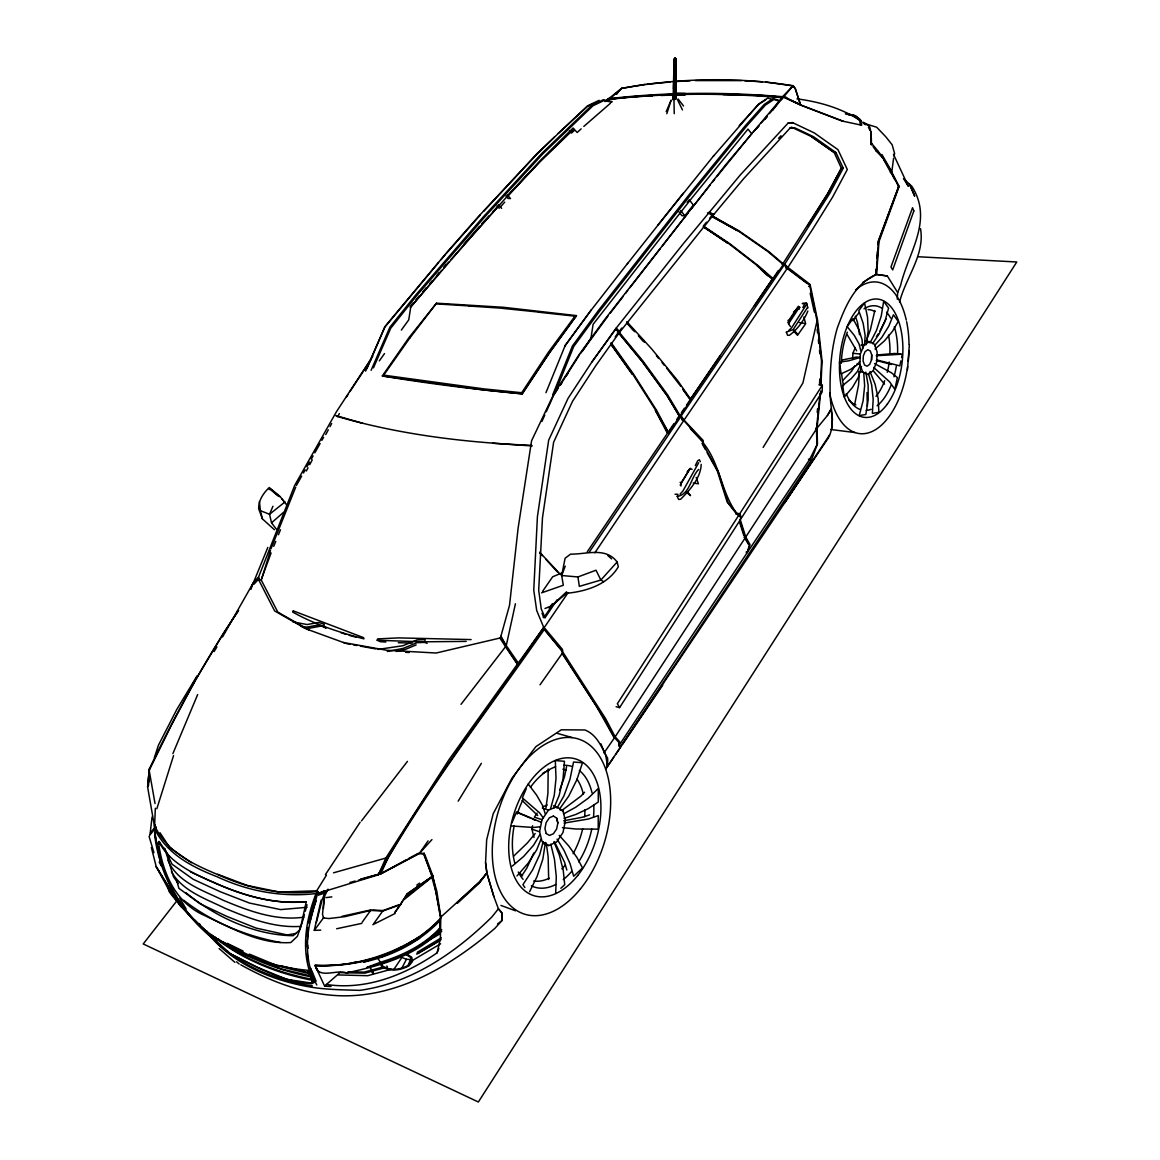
<?xml version="1.0" encoding="UTF-8"?>
<svg xmlns="http://www.w3.org/2000/svg" width="1160" height="1160" viewBox="0 0 1160 1160"><rect width="100%" height="100%" fill="white"/><g stroke="black" fill="none" stroke-linecap="round" stroke-linejoin="round"><path stroke-width="1.5" d="M675.874 99.209L676.048 58.783L675.149 58L674.12 59.348L673.09 99.659L674.395 99.644L676.034 98.774L676.048 58.783L674.236 59.087L673.525 88.754M674.395 99.644L675.149 58L675.932 59.029L674.12 59.348L675.149 58L675.207 58.797M427.126 643.394L424.908 642.393L424.98 639.639L417.034 639.914L402.882 645.728L378.015 649.426M673.365 95.743L673.09 99.659M154.86 827.385L154.758 824.441L154.541 828.747L155.947 827.732L154.57 826.776L155.338 808.259M680.978 486.011L681.05 483.024L690.316 468.466L692.128 469.394M822.353 385.221L822.164 391.964L741.544 517.882L739.746 513.764L822.353 385.221L818.931 384.845M555.698 893.113L556.292 876.656L554.466 859.299L550.812 844.234M343.345 642.48L386.512 650.238L436.146 653.022L499.844 638.058L517.925 664.883L543.736 627.429L518.303 663.012L517.925 664.883C469.988 733.845 418.615 800.879 378.392 874.799L319.333 892.939L316.695 890.808L279.313 892.055L247.065 885.413L217.631 874.248M852.672 358.44L852.89 353.321L855.297 347.55M862.75 372.128L859.879 364.283L860.329 354.032L863.939 345.346L869.304 341.562L874.336 344.129L877.134 351.973L876.67 362.094L873.132 370.721L867.825 374.564L862.75 372.128L858.298 371.678M871.493 359.992L871.726 354.916L870.319 351.001L867.796 349.726L865.113 351.625L863.33 355.961L863.098 361.079L864.534 364.994L867.071 366.226L869.724 364.312L871.508 359.992L871.74 354.916M820.424 385.004L821.512 361.47L817.032 320.957L809.622 285.142L787.422 268.134L684.023 420.137L681.659 419.76M240.773 964.801C270.875 981.592 303.34 994.047 338.038 995.671C397.083 998.325 451.399 965.584 494.87 928.377L501.743 920.822L501.816 912.789L498.423 908.802L493.855 896.607L486.881 873.349L485.561 862.736L486.663 839.796L493.217 813.711L511.966 778.171L535.934 746.59L561.324 729.799L584.945 729.959C597.559 735.121 601.518 747.547 607.579 758.147C608.101 761.859 607.274 765.803 605.636 769.196L826.094 441.221C836.592 427.605 830.502 410.263 830.168 394.864C829.646 372.389 830.995 349.798 837.273 328.091C844.901 307.342 854.398 283.867 876.119 274.529L878.555 241.033L898.739 186.354L878.178 241.352L877.903 244.76M419.209 936.831C388.194 956.289 351.697 967.28 314.983 965.207L324.669 986.232L326.424 984.478C366.197 990.437 404.753 975.096 437.102 952.838L440.379 938.614L440.786 917.139L432.637 875.264L424.792 854.587M819.54 384.366L819.801 378.943M820.976 384.38L822.077 361.137L817.539 320.087L810.086 284.432L787.901 267.409M897.274 299.193L897.666 292.537L887.327 275.964L876.597 274.412L878.961 241.7L899.159 186.383L891.75 172.26L893.606 158.18M876.119 274.529L876.003 269.337M148.524 785.566L149.046 775.518M149.219 772.168L149.379 768.819C175.609 714.125 204.638 660.692 238.583 610.377L224.083 632.374L195.199 680.543L171.854 724.289L149.19 770.356L147.61 787.002L154.57 826.776M867.332 406.116L867.028 392.602M799.356 309.111L797.833 308.024L789.351 320.624L789.191 323.408L787.886 322.219M864.519 345.26L865.142 335.53L863.156 323.306L858.777 310.779L864.534 302.934L867.535 317.289L868.159 331.354L866.056 344.738M859.401 371.925L858.545 385.048L854.587 404.884M307.4 939.687L307.777 934.51M674.003 101.166L674.236 113.665M831.72 428.924L832.431 419.079L831.082 409.233L827.413 415.512L817.046 428.113L817.466 444.019L811.434 459.954L619.875 747.518L619.005 742.559L614.553 737.716L604.911 719.417L562.324 653.24L561.745 650.325L543.692 628.604M907.468 369.736L909.353 344.621M607.173 101.442L609.29 98.237L621.586 88.392C677.962 78.068 736.484 76.705 793.121 85.724L795.282 88.639L800.617 105.096L841.942 120.988L861.72 125.222L860.401 119.61L855.442 115.884L848.352 114.738M876.786 258.419L877.337 251.589M306.776 935.873L307.646 927.521M548.665 879.512L548.158 857.11L546.302 843.073M287.317 505.76L279.951 496.335L269.236 487.534C263.436 493.101 258.26 500.497 258.709 508.907L262.421 518.897L274.442 529.758M323.394 908.439L324.568 896.346M817.206 412.351L817.553 408.798M147.712 785.32L149.379 768.819M618.642 746.025L747.083 552.784L746.097 552.073L747.591 552.015L809.549 459.621L816.93 444.86L816.466 428.983L820.047 393.515M820.787 390.92L817.046 428.113L815.611 428.33M874.814 310.546L870.333 329.991L866.259 341.069M150.09 834.069L152.047 817.032M545.939 808.07L547.926 793.281L548.173 768.949M320.74 930.117L314.287 930.349L321.102 900.16M545.432 842.45L542.837 859.111L537.065 876.568L529.569 891.75M562.208 651.297L544.287 629.445C487.867 710.457 427.039 788.713 378.392 874.799L379.929 872.247L380.799 873.77L419.253 853.601L431.94 839.593M424.197 853.006L423.632 854.064L432.535 876.713L404.188 899.508L407.218 893.751L433.274 875.872L432.332 876.003M147.61 787.002L149.031 778.505M553.378 816.074L556.611 818.09L557.859 823.005L556.655 828.965L553.436 833.721L549.448 835.461L546.201 833.489M534.049 837.433L531.904 829.212L532.614 825.775M548.651 845.553L542.126 841.653L539.574 831.749L542.024 819.67L548.52 810.115L556.51 806.765L562.948 810.796L565.399 820.642L562.991 832.532L556.611 842.044L548.651 845.553L544.069 844.016M566.558 766.716L564.427 777.026L559.627 790.207M440.336 928.348L440.292 930.015C416.063 956.333 380.219 965.657 346.477 972.921C337.197 968.933 318.072 979.895 315.274 965.54C360.644 966.99 408.132 952.447 439.988 918.909L440.263 928.653M900.899 360.861L899.827 365.879L876.974 359.977M901.61 357.526L902.32 354.177L876.249 355.728M518.303 663.012L506.267 645.598L515.417 603.765M817.032 320.957L802.894 383.017L763.149 447.426M323.567 627.053L326.25 627.98L323.64 626.893L324.235 624.283L318.84 622.441L307.095 624.529L293.031 621.905M169.476 856.776L159.181 841.508L158.514 842.45C162.327 871.305 174.174 900.581 201.753 914.211C229.825 927.087 258.898 944.559 290.783 942.558L297.322 936.395L300.382 928.145L306.298 901.683C265.277 905.815 226.562 889.126 190.429 871.798M309.995 921.707L317.942 892.112L316.071 893.548C305.109 921.461 300.121 954.723 314.099 982.549L311.663 983.767C282.576 981.809 256.781 967.309 231.289 954.404C217.79 942.906 205.276 930.363 192.545 918.038C170.157 893.142 158.065 861.532 154.526 828.501L155.208 826.79L155.918 831.72M148.118 783.58L148.959 780.129M324.423 890.88L319.754 893.562L317.013 891.924L318.579 894.809L319.623 894.737L323.799 893.389L324.423 890.88L320.493 892.562M159.166 862.141L161.298 865.737L161.544 864.751M316.346 922.534L322.233 899.42L325.032 892.591L328.048 889.183L324.176 896.883L322.524 914.153L323.423 917.981L329.005 918.532L345.056 916.632L370.649 910.411L382.67 911.093L400.504 904.626L406.841 894.273L431.97 876.525L424.429 855.123M543.17 841.638L539.777 854.499L532.6 869.942L522.928 884.659L524.885 887.531M302.673 921.011L304.413 914.515M305.283 911.253L307.023 904.742M550.463 809.1L554.277 795.209L556.017 778.302L555.307 760.568L564.485 761.293L563.035 778.781L559.135 795.499L553.885 807.998M408.218 965.337L411.032 958.073L411.452 961.364L408.218 965.337C400.504 969.702 389.702 971.5 382.292 965.657L381.756 963.09M308.27 923.027L314.577 900.421M517.925 664.883L505.876 646.932L500.873 636.332L509.53 605.259L518.114 528.148L531.585 440.757L553.335 394.98L579.014 354.743L604.505 319.783L725.58 164.894L782.855 96.686L800.748 105.024L843.175 121.176M316.231 900.755C306.24 927.652 302.702 958.74 316.781 984.956M315.07 898.681L317.013 891.924M666.826 113.68L670.77 101.196M861.503 366.502L858.255 377.551L852.498 387.367L844.306 397.024L842.711 385.453L851.295 378.537L857.428 371.461L860.357 365.081M781.159 99.76L793.121 85.724L795.282 88.682L800.617 105.096L782.855 96.686M385.845 642.016L380.524 641.712L377.188 640.262L377.609 638.913L398.634 637.899L471.12 639.58M309.096 629.981L277.805 612.088L261.29 580.116L270.512 550.333M156.846 808.723L173.55 755.595M747.083 552.784L749.462 545.301L745.228 537.79L739.587 519.97M747.591 552.015L749.984 544.533L745.735 537.008L740.095 519.173M619.048 744.764L619.6 741.675L615.148 736.817L605.52 718.504L562.962 652.297L562.411 649.368L545.04 628.561M899.551 302.18C905.684 277.501 925.172 254.91 920.504 228.665M250.676 589.12L252.503 584.205L258.1 578.68L261.29 580.116M250.719 589.309L267.829 547.418M258.564 577.042L259.013 578.695L253.996 584.19L253.155 582.712L258.564 577.042L294.712 485.358L336.501 411.64L372.766 356.265M261.739 578.26L271.106 552.972M576.476 315.607L549.26 352.887L522.261 393.878L483.735 389.949L382.322 375.956L409.088 337.458L436.493 303.195L503.483 307.298L576.476 315.607L549.695 352.495L522.087 393.82C475.31 389.485 428.649 383.67 382.322 375.956M565.239 566.138L561.672 575.519L563.311 585.249L541.561 592.861M302.238 922.649L299.265 930.363L293.118 935.714C254.214 935.134 215.485 916.908 185.716 892.562M437.102 952.838L438.872 948.3M271.019 548.68L295.757 487.07M555.292 392.254L573.692 346.564L599.285 311.663L690.78 194.706L746.474 126.295L765.339 105.139L773.836 99.484L779.477 101.21M552.653 394.965L572.446 345.941L598.183 310.837L689.736 193.923L745.402 125.599L764.193 104.458L773.038 98.542L779.273 100.456M273.745 546.331L275.761 541.372M278.443 534.745L280.459 529.787M541.053 839.101L536.688 849.86L528.104 863.272L516.968 875.96M545.954 392.674L565.312 345.187L591.339 309.793M886.124 318.884L879.933 331.049M666.217 111.592L671.22 100.122M701.176 464.406C700.828 477.789 689.765 490.23 680.63 499.25L678.643 499.423L677.28 496.639M698.668 462.738L682.892 491.042L680.064 494.116M897.666 292.537L900.566 285.548C908.657 251.763 933.466 220.53 911.978 186.485L903.466 178.596M172.883 753.652L197.649 694.579M511.966 822.788L516.534 811.884L541.285 822.309M526.263 788.64L522.377 797.906L539.574 812.827L543.402 818.105M272.948 506.238L269.54 514.286L271.527 522.827L276.37 529.192M365.603 371.127L384.888 326.656L446.962 252.3L478.108 216.935L537.167 153.482L587.554 105.821L599.111 100.325M366.923 368.503L384.845 327.106L438.538 262.551M371.099 370.315L389.92 327.149L415.889 294.814L483.387 216.746L542.082 153.106L591.875 105.328L603.243 99.789L612.03 101.558M373.462 367.865L390.732 328.222L416.846 295.466L484.314 217.384L542.981 153.715L592.89 105.821L603.838 100.543L611.813 102.138M807.476 307.516L793.179 329.57L786.291 332.137M378.392 874.799L385.845 858.052L449.108 759.524L517.157 664.564M541.865 421.529L544.794 415.019M546.259 411.757L553.596 395.459L558.351 388.005M388.368 857.167L380.799 873.77L405.623 860.183M439.756 919.561L440.524 917.864L435.986 891.924L431.94 877.627M440.235 919.779L440.786 917.139L479.559 881.904L486.939 872.987L485.561 862.736M533.846 852.991L526.669 868.376L521.826 875.713M805.881 305.428L791.598 327.83L788.988 330.267M893.591 155.832L894.65 153.656L892.156 144.782L885.863 136.851L876.699 127.237L866.375 124.076M695.318 465.566L697.697 460.766L699.393 459.766L700.307 461.68M870.029 342.983L876.467 330.469L881.252 315.969L883.673 301.296L888.574 308.067L885.022 321.117L879.106 334.007L872.538 343.693M401.751 968.31L406.464 959.277L409.828 959.48M306.327 470.974L308.024 467.813M309.72 464.652L312.243 459.897M325.757 434.565L328.294 429.824M329.991 426.648L331.673 423.487M711.471 214.208L713.734 214.542L743.545 178.799L789.989 128.151L794.774 127.832L813.464 136.691L835.954 152.54L843.247 168.185L829.705 193.488L784.29 264.842L681.21 415.875L679.354 415.642L702.51 441.148L702.931 444.019L718.171 471.467L728.059 502.628L737.267 514.242M191.313 686.952L197.345 675.86M296.423 485.402L301.687 476.093M303.442 472.99L305.196 469.887M306.95 466.784L309.589 462.129M311.344 459.026L313.099 455.923M314.853 452.821L320.117 443.497M321.871 440.394L323.625 437.291M337.647 416.672L339.401 413.554M222.531 636.985L252.503 584.205M802.821 307.487L804.967 303.702L806.461 303.209L807.331 304.848M556.974 808.158L563.977 795.774L569.98 779.244L573.548 762.018L582.509 762.743L576.883 779.723L568.777 796.05L559.758 808.694M854.992 116.667L855.442 115.884L861.3 121.162M680.18 485.199L689.808 468.553M831.082 409.233L827.399 415.526M181.018 906.409C216.355 943.109 160.906 886.255 169.592 890.285M698.639 469.452C690.78 477.036 689.982 494.74 677.164 496.393L677.991 494.334L675.077 494.189M539.661 835.069L533.586 845.205L523.566 856.544L512.227 866.129M214.107 651.543L216.92 646.889M854.963 365.69L851.715 371.07L843.103 380.117M196.91 676.178L176.827 709.398L158.398 745.314L154.367 757.639L155.063 756.929M458.171 801.154L481.357 763.353M316.695 890.808L326.438 875.147M712.327 216.543L737.876 230.68L767.934 251.575L782.652 264.074L827.776 193.43L841.333 168.142L834.17 152.511L811.666 136.677L791.323 127.093M807.722 225.765L827.907 193.43L841.449 168.142L843.247 168.185M876.409 336.69L878.178 333.877M829.531 435.072L784.812 502.715M616.264 94.105L621.586 88.392L645.337 84.288M786.408 98.02L800.313 104.415M346.231 397.373L348.072 394.473M349.914 391.572L370.997 359.629M560.251 385.033L579.26 355.221M616.859 93.989L618.642 91.205M739.225 514.576L617.366 703.714L619.585 707.629L741.037 518.679L739.225 514.576L735.774 513.996M785.61 267.148L787.872 267.452L812.551 229.39L832.677 196.954L847.308 169.505L837.955 149.654L814.262 132.907L792.439 122.554L788.147 123.032L739.935 175.349L683.37 243.629L616.003 328.338L591.861 362.021L568.066 398.329L548.665 440.191L537.413 516.707L533.76 590.164L536.703 610.566L543.967 627.952L568.096 592.659M560.352 385.076L562.252 382.147M566.065 376.275L567.979 373.346M816.466 428.983L745.735 537.008L744.299 537.124L748.505 544.417M522.087 393.82L521.725 392.733L548.332 352.35L574.882 316.332L576.201 316.317L538.399 312.185M582.291 351.364L590.962 338.242L593.093 324.365L637 268.018L692.1 197.722L747.982 129.108L751.825 133.922M788.669 323.524L799.269 307.473M325.394 874.611L360.137 822.237M614.553 737.716L603.939 752.956M393.849 969.441L401.867 957.479L406.464 959.277M542.547 591.383L552.667 576.781L562.455 572.707M594.862 552.798L683.53 420.863L680.717 416.599L678.861 416.353L676.875 419.297M549.231 608.333L552.247 603.867M587.279 551.768L673.887 423.719M552.755 604.505L543.851 617.686L542.039 613.234M543.213 617.265L545.113 617.627L557.148 599.778M589.251 552.16L680.847 416.614M156.136 826.819L154.541 828.747M667.362 430.577L655.356 410.393L667.159 432.709L668.551 432.897L679.644 416.498L667.087 395.589L642.35 361.644L618.28 332.558L615.221 336.879M679.644 416.498L691.026 399.765L677.672 380.611L651.688 348.942L626.806 321.668M605.636 769.196L613.654 757.408M615.655 754.449L620.673 747.069M622.673 744.126L662.737 685.125M690.113 399.649L772.516 278.922L757.755 265.974L728.509 243.397L703.859 226.983M681.384 412.67L684.429 408.204M686.459 405.232L719.954 356.135M754.435 305.602L778.389 270.483M757.291 265.945L772.067 278.893L773.43 278.98L783.565 264.132L768.833 251.633L738.775 230.71L711.732 215.76L709.615 218.326M537.138 813.102L534.354 817.177L542.024 819.67M428.069 840.884L419.253 853.601L423.632 854.064M410.103 337.575L383.047 376.087L383.641 375.144L483.836 388.89L521.725 392.733M540.009 684.821L562.324 653.24M400.882 904.104L394.864 912.587L404.782 897.782L433.274 875.872M379.32 360.89L384.525 353.568M326.424 984.478L340.257 972.399M373.882 923.447L383.047 910.571L399.257 904.684M362.195 922.214L371.026 909.889L342.04 916.298M591.861 362.021L615.975 328.773L619.295 332.673L595.921 365.458L572.489 401.375L553.61 442.279L542.474 517.824L538.689 590.237L541.27 609.029L545.113 617.627M230.71 953.868L257.636 967.382L286.839 979.373L311.098 983.013L313.026 980.331M401.346 330.078L408.77 319.812L410.727 307.081C463.087 245.862 515.272 184.237 573.098 128.035L577.173 132.501L581.16 128.862M564.789 346.202L590.962 310.401L627.676 263.291M580.319 353.756L608.014 316.027M323.799 917.458L314.287 930.349M772.545 110.388L778.476 102.515M610.203 313.2L623.326 296.22M625.515 293.393L627.705 290.565M629.894 287.724L660.243 248.631M361.529 820.86L407.45 761.38M461.013 704.337L505.165 647.193M662.404 245.847L688.17 212.831M691.375 208.713L710.166 185.006M177.741 899.711L143.216 943.95L478.355 1102L1016.784 261.986L917.734 256.723M621.803 328.048L618.802 331.861L642.857 360.919L667.595 394.864L680.151 415.759M617.468 331.615L619.817 331.992L713.255 215.137L707.455 212.845M409.915 337.951L436.493 303.195M627.284 263.9L683.226 193.256M712.399 182.207L714.633 179.409M716.865 176.596L750.824 134.806M657.778 225.272L713.864 155.541M678.904 211.714L681.921 215.716L684.791 215.832L693.332 205.131L689.345 199.781L687.198 202.463M410.19 306.834L413.511 302.702M410.451 307.284L441.772 270.309M486.939 872.987L479.341 882.107L456.938 902.77M150.539 832.764L155.005 827.225M149.51 835.49L154.903 828.806M606.564 101.022L609.899 99.368C667.087 92.641 725.203 93.046 782.551 97.701L783.203 97.295L769.428 113.636M617.12 562.005L600.865 580.058L579.333 586.365L577.941 576.955L561.672 575.519L565.094 558.264L570.546 554.132C586.322 554.437 605.766 546.693 617.12 562.005L618.338 566.732C608.014 584.582 585.988 591.557 566.616 593.253L551.508 605.853L544.968 608.507M486.605 873.262L479.79 882.63L457.315 903.364M706.454 222.198L703.293 226.055L729.408 243.44L758.654 266.031L773.43 278.98M535.18 833.533L527.292 843.03L513.691 856.109M859.661 361.673L856.616 365.327L850.091 369.677L841.102 373.825L839.492 362.152L848.873 360.789L860.285 357.425L856.428 357.048L841.87 360.093M713.429 156.179L758.727 103.994L767.775 98.078L770.994 99.035M415.846 299.976L419.34 295.858M422.849 291.755L426.343 287.651M429.852 283.548L432.187 280.807M436.856 275.34L439.19 272.6M443.86 267.119L446.194 264.379M444.106 267.568L448.775 262.087M440.887 259.811L445.571 254.344M464 243.963L479.5 226.301M451.124 259.361L497.712 207.089M753.144 132.168L758.959 125.555M761.279 122.902L767.093 116.29M446.745 252.967L480.284 214.992M874.611 345.564L881.716 337.531L888.763 326.221L893.432 314.781L898.246 321.436L892.489 331.296L884.312 341.025L875.017 349.029M438.697 921.968L439.19 921.417C419.007 942.428 391.906 956.202 363.515 962.118L377.29 957.464L380.408 962.278C402.041 955.637 423.603 945.414 439.292 928.667L438.813 929.928C419.876 949.924 393.284 960.828 366.966 967.353L380.408 962.278M756.509 128.688L758.857 126.078M764.701 119.538L767.05 116.928M500.308 207.045L504.745 202.144M739.21 125.657L758.408 104.545L765.672 99.832M481.893 223.633L489.085 215.789M492.681 211.86L497.48 206.639M483.894 211.076L536.906 154.178L554.48 137.04M584.582 792.236L581.145 795.948L562.208 810.188M507.297 196.635L539.777 161.979L573.605 129.282M507.065 196.185L539.559 161.53L573.402 128.832M318.579 894.809L319.333 892.939M778.577 138.33L781.014 135.749M793.121 85.724L782.594 96.7C725.304 91.988 667.217 91.93 610.087 98.585L621.586 88.392M687.198 471.7L690.316 468.466M379.929 872.247L379.668 873.886L381.959 872.9M558.236 133.371L587.424 106.474L592.195 104.212M863.997 122.815L868.028 125.294C872.392 124.468 871.392 156.614 871.16 140.462M793.512 312.2L797.833 308.024M560.86 888.27L564.731 884.645L563.223 870.217L559.294 854.877L553.987 841.899M271.527 522.827L283.446 512.401M551.508 605.853L566.616 591.803M583.813 126.44L610.479 103.225M574.142 130.645L571.46 133.066L569.415 130.848M440.786 917.139L436.827 891.228L432.622 876.264M605.114 101.587L608.84 98.585L610.102 99.064C667.159 92.452 725.145 92.525 782.377 97.222L783.029 96.831M432.027 937.425L441.713 929.726M441.728 931.306L426.88 941.558M497.524 923.955L501.743 920.822L501.932 913.021L498.423 908.802L491.854 916.994C455.59 952.795 411.191 983.26 359.745 990.364C343.983 989.871 328.178 989.741 312.562 987.392C272.223 981.128 230.898 963.438 205.32 930.436M285.07 501.888L269.54 514.286L260.435 510.69L259.405 501.584M416.774 885.109L419.587 883.122M441.293 937.86L417.209 952.302M890.285 172.115L891.75 172.26M857.226 117.754L854.891 115.638L845.379 113.912M441.119 939.528L416.556 954.057M323.799 893.389L325.032 892.591M151.365 847.525L156.252 866.752L168.649 889.532L180.96 906.178L182.047 905.51M436.798 303.92L469.438 305.95M862.619 282.562L876.163 274.442L887.327 275.964M417.774 953.708L440.292 940.383M410.567 961.582L440.64 943.776M783.043 97.15L755.522 95.149L723.115 94.584M606.767 99.789L608.84 98.585M609.29 98.237L607.245 99.876L609.246 98.716M426.257 941.789L439.495 934.177M311.098 983.013L312.75 982.099L307.806 970.296C267.351 966.744 222.546 949.663 194.387 919.865M419.63 938.28L400.736 948.691L381.48 956.942M563.572 813.885L575.795 807.186L588.323 798.138L598.284 788.466L598.27 802.053L588.323 808.607L575.809 814.465L564.035 818.365M398.938 948.517L402.027 946.821M409.77 942.572L414.41 940.02M408.77 858.487L418.238 853.397M419.441 853.064L381.582 873.437L358.599 880.106M372.853 924.708L395.139 913.457M553.392 816.074L549.39 817.771L546.157 822.541L544.939 828.559L546.201 833.489M380.828 956.188L384.12 954.796M542.46 806.997L547.259 804.996M416.15 644.916L405.507 649.339L396.328 651.456M577.941 576.955L596.008 570.212L600.865 580.058L603.693 581.726M589.657 814.827L583.03 817.104L563.688 820.816M333.529 872.813L385.845 858.052M360.702 879.091L379.668 873.886M349.972 882.47L355.149 881.049M391.268 969.253L367.72 975.705L338.459 974.937M385.772 967.484L364.95 973.138L341.142 972.689M383.308 966.933L364.269 972.094L348.014 971.805M352.77 962.756L356.279 961.93M336.661 928.754L361.804 923.374M387.324 651.5L403.274 648.367L416.976 642.669L424.908 642.393M320.87 626.125L309.459 628.198L303.949 627.72M295.757 933.466L287.158 934.96L256.055 928.072L227.07 916.487L200.114 903.785L178.887 888.313L176.972 881.411M808.665 286.462L810.101 286.244M269.12 489.52L270.294 489.346L277.921 495.857M899.159 186.383L898.434 186.485C891.301 170.94 883.21 155.889 871.493 143.535M629.996 96.976L609.043 99.035M326.076 897.622L331.861 896.883M564.05 823.092L588.323 819.033L598.241 815.596L598.226 829.11L575.824 829.009L562.383 827.645M539.806 826.819L533.499 827.486L510.647 825.906M647.106 84.114L670.19 82.026M307.037 907.323L280.531 909.599L249.342 903.016L220.284 891.736L193.285 879.338L172.042 864.171L164.285 848.192M315.274 965.54C360.151 967.672 408.349 952.65 440.104 919.285L439.988 918.909M788.089 123.076L792.889 122.772M876.902 354.989L894.621 353.466L900.784 354.032M303.789 917.168C275.746 921.185 248.399 910.803 222.952 900.174C203 890.256 177.233 882.514 167.982 860.227M675.511 81.548L689.982 80.852M695.405 80.591L741.414 80.606M631.794 96.758L652.326 95.859M789.873 127.948L792.976 127.818M660.881 95.482L684.255 94.7M317.188 891.46C283.33 895.94 249.516 889.067 218.645 874.973C193.618 864.446 166.532 852.208 154.846 825.891M675.12 95.163L685.4 94.844M685.371 93.467L676.193 93.075M466.189 641.393L422.327 641.828L377.188 640.262M316.071 893.548C282.141 897.492 248.24 891.301 217.326 876.844C192.212 867.028 166.489 854.006 154.526 828.501M301.267 926.332C274.746 928.319 249.154 918.386 225.112 908.309C206.03 898.855 182.468 891.242 171.434 871.667M306.298 901.683C275.703 904.466 245.529 896.52 217.732 884.166C195.532 874.379 170.303 864.36 158.746 841.42M802.88 303.209L806.461 303.209L807.94 307.907M787.452 268.09L784.204 264.741L782.391 264.639L784.29 264.842L787.452 268.09L785.624 267.974M718.214 94.279L737.47 94.409M835.954 152.54L834.17 152.511L811.551 136.677M412.032 643.075L398.286 642.712M802.212 303.644L804.967 303.702M711.936 214.484L713.734 214.542L709.267 212.062L708.963 212.845L713.255 215.137L711.457 215.064M324.669 986.232L331.049 986.479M875.756 274.383L876.597 274.412M761.569 95.54L766.731 95.787M362.805 423.342L335.907 415.57L337.009 416.353C400.2 434.797 466.015 442.641 531.642 445.367M744.88 80.808L762.221 81.766M765.687 81.969L793.281 85.971M405.652 652.312L409.19 652.514M372.751 909.977L383.047 910.571M782.202 264.045L784.639 264.103L787.872 267.452M499.844 638.058L501.192 638.145M492.637 443.236L532.106 445.947M468.712 306.008L503.324 308.313M866.332 341.301L869.304 341.562M860.966 345.071L863.939 345.346M852.89 353.321L860.329 354.032M617.482 332.514L619.295 332.673L615.742 328.686M856.907 363.993L859.879 364.283M502.628 308.386L539.081 312.113M420.891 853.223L423.821 853.528M689.649 399.591L691.026 399.765M301.121 626.458L306.849 627.111L318.246 625.023L323.64 626.893M854.949 432.549L830.734 429.504M773.546 96.512L778.635 97.15M873.059 146.551L876.032 150.727L877.583 150.93M796.949 98.861C818.786 101.703 841.102 107.967 859.56 120.176L860.488 125.048M693.187 483.038L698.407 483.822L696.203 477.427M787.988 320.392L789.351 320.624M736.281 513.184L739.746 513.764M312.373 985.884C277.574 980.853 242.469 966.584 216.485 942.558M346.564 643.655L350.015 644.279M353.466 644.887L356.918 645.511M360.368 646.135L375.898 648.933M799.37 322.524L804.286 323.408M280.459 942.457C245.717 936.091 211.671 922.055 183.744 900.261M313.2 979.489C277.849 972.907 242.614 959.103 214.397 936.569M312.069 980.214C275.63 973.24 239.583 958.363 210.989 934.452M312.04 977.024C278.646 970.659 245.891 957.739 217.775 938.658M876.264 360.455L891.474 364.457M310.329 975.792L281.155 968.948L252.271 956.957L222.561 941.731M280.981 965.845L309.894 972.863L310.532 973.98L278.226 966.091L249.356 954.114M808.447 459.186L811.434 459.954M846.22 113.361L854.891 115.638M616.105 706.715L619.585 707.629M349.131 635.288L355.946 637.188M557.481 733.439L572.184 737.557M553.451 805.794L556.51 806.765M559.889 809.825L562.948 810.796M542.387 808.158L548.52 810.115M531.904 829.212L539.574 831.749M783.188 96.294L786.712 97.527M340.779 632.577L345.724 634.346M344.926 643.061L305.892 628.807L274.615 610.914L258.1 578.68M500.961 905.438L515.548 910.817M518.621 813.102L530.598 818.119M872.421 144.333L871.073 143.782L870.768 131.95M532.179 818.844L535.354 820.308M678.092 98.991L683.53 105.981M227.2 943.341L243.02 951.04M874.567 363.573L891.619 372.911L897.347 377.58L894.853 389.31L889.691 381.93L873.741 367.488M711.877 216.529L737.426 230.651L711.544 215.542M708.774 212.657L713.255 215.137M862.924 122.119L868.622 125.512M406.812 954.114L411.727 957.217L412.525 961.481L409.03 965.758C400.765 970.456 389.209 972.239 381.307 965.932L380.726 963.105M406.29 954.694L410.727 957.508L411.452 961.364M703.395 226.954L728.045 243.368L704.468 227.099M279.589 496.611L270.28 488.94M191.429 862.736L169.635 847.496L159.993 832.72M863.026 122.989L865.433 124.7M800.081 307.501L798.341 306.269L788.684 320.566L788.481 323.742L790.467 326.583M744.299 537.124L745.228 537.79L615.148 736.817L613.669 736.861L596.124 705.642L562.44 653.921M786.958 268.308L807.027 283.272M854.601 116.45L859.56 120.176M522.043 800.429L537.718 815.538M680.122 482.255L681.05 483.024M677.658 100.05L682.471 109.924M236.567 961.741L239.163 964.004M219.124 948.561L234.9 962.351M876.09 150.582L878.657 152.844M876.032 150.727L882.716 157.948M607.927 555.625L611.625 558.917M761.192 269.656L767.702 275.833M873.465 371.084L884.543 384.12M211.787 936.54L215.644 940.485M211.787 937.671C180.322 911.992 159.674 875.38 154.657 835.084M539.617 552.174L560.701 574.736M539.893 553.218L542.271 555.669M545.838 559.337L557.496 571.952M180.96 906.178L207.596 933.655L206.582 930.813M281.648 498.786L283.721 500.975M690.2 428.475L701.916 440.974M627.096 322.886L633.012 329.382M638.942 335.863L643.669 341.069M626.647 322.842L633.751 330.629M638.478 335.82L643.22 341.011M626.661 322.639L634.94 331.803M638.493 335.719L644.409 342.258M559.221 835.374L568.85 846.075L576.94 857.486L582.523 867.941L573.663 876.249L570.111 863.823L564.079 850.468L557.047 839.115M616.264 328.005L619.817 331.992M686.241 492L690.534 495.653L687.358 491.782M794.049 330.049L797.109 333.601M498.452 204.667L501.642 208.38M497.089 205.813L499.206 208.278M505.977 196.011L508.065 198.476L510.501 198.563L507.355 194.851M186.688 911.702L189.413 914.892M656.429 355.728L658.691 358.483M662.07 362.616L664.332 365.371M666.594 368.111L680.862 386.396M617.932 331.861L642.234 361.47L666.928 395.357L679.586 416.454M204.523 929.827L207.596 933.655M736.339 513.561L727.16 502.019L717.344 471.018L707.121 452.588M176.378 898.565L180.554 903.93M528.206 784.015L536.674 795.223L542.604 805.518L545.316 814.103M680.76 210.496L684.791 215.832M682.747 389.151L690.273 399.301M169.534 890.561L180.902 906.612M807.824 311.054C804.504 319.667 797.398 329.643 789.337 335.327L787.553 335.226L786.393 332.383M386.773 966.005L387.498 967.005M610.653 343.853L632.287 374.187L610.784 343.925M611.132 342.62L633.664 374.332L656.734 410.567L668.551 432.897M611.247 343.969L632.751 374.23L655.821 410.451L667.624 432.767M793.44 330.846L797.514 335.327L805.649 323.742L803.894 317.028M682.921 389.339L689.083 398.17M178.161 883.499L173.55 876.844L164.85 848.729M681.21 415.875L684.023 420.137L703.062 440.336L703.467 443.221C721.027 465.102 721.215 495.088 738.992 516.186M847.308 334.834L856.689 350.842M904.278 179.873L908.323 186.252L893.505 154.323M881.861 154.454L891.504 171.158L890.981 172.854L883.543 159.442M371.142 970.731L372.882 973.588M370.2 967.585L373.694 973.399M199.317 923.592L199.955 924.665M179.771 898.217L186.107 908.904M500.873 636.332L506.267 645.598M554.437 841.609L564.601 862.315L566.834 870.072M702.003 443.381L705.41 449.529M891.097 172.709L894.911 179.873M868.434 127.266L870 130.384M315.462 965.888L318.55 972.123M600.909 743.836L605.824 755.711L607.303 764.904M311.808 970.659L316.114 981.259M869.986 371.548L875.089 384.207L878.163 398.416L878.874 412.308L872.392 413.395L873.176 399.214L871.624 384.714L868.361 373.447M310.88 968.383L311.185 969.136M855.326 316.26L857.515 322.509L859.516 334.718M739.674 522.493L743.792 535.5M149.103 836.49L153.917 852.629M487.084 873.77L493.855 896.607M167.272 884.558L168.649 889.532M860.851 350.914L859.053 343.94L854.326 335.428L847.134 326.627L852.977 318.681L858.748 329.353L862.097 339.735L862.692 348.769M556.611 818.076L557.844 823.005M161.298 865.737L154.541 832.691M260.435 510.69L262.421 518.897M810.173 293.291L814.32 312.055M157.803 846.974L159.355 855.398M865.824 372.128L868.144 385.221L868.159 399.997L865.824 414.497L859.212 415.599L863.112 400.795L864.649 385.743L863.721 372.418M149.19 770.356L155.019 803.503M307.661 944.878L308.052 948.343M817.177 329.339L817.568 332.848M818.337 339.865L818.728 343.375M819.496 350.392L819.888 353.887M306.312 941.224L306.733 946.56M307.269 953.694L307.82 960.813M870.942 132.168L871.029 135.488M782.812 264.001L782.826 264.828M440.176 918.923L440.292 930.015M855.558 289.986A76.27 40.179 -83.6 0 1 906.279 320.131M906.627 321.712A76.27 40.179 -83.6 0 1 909.019 344.259M908.962 351.001A76.27 40.179 -83.6 0 1 908.251 361.369M907.628 366.502A76.27 40.179 -83.6 0 1 869.609 432.477A76.27 40.179 -83.6 0 1 829.646 393.051M886.573 312.2A52.577 27.724 -83.6 0 1 890.634 318.058M894.316 326.801A52.577 27.724 -83.6 0 1 897.579 353.844M896.303 366.386A52.577 27.724 -83.6 0 1 893.983 376.768M891.213 384.946A52.577 27.724 -83.6 0 1 877.119 405.768M871.145 409.277A52.577 27.724 -83.6 0 1 866.273 410.379M859.908 409.408A52.577 27.724 -83.6 0 1 846.235 393.776M843.566 385.57A52.577 27.724 -83.6 0 1 841.638 373.709M841.333 363.326A52.577 27.724 -83.6 0 1 847.337 332.209M852.962 320.74A52.577 27.724 -83.6 0 1 859.255 312.692M864.011 308.821A52.577 27.724 -83.6 0 1 881.643 308.024M888.487 335.095A48.169 25.476 -83.7 0 1 889.909 353.727M889.227 361.978A48.169 25.476 -83.7 0 1 887.284 372.287M884.688 380.668A48.169 25.476 -83.7 0 1 876.032 396.415M855.862 404.825A48.169 25.476 -83.7 0 1 848.656 399.896M868.028 309.633A48.169 25.476 -83.7 0 1 874.944 311.562M579.289 770.443A63.162 38.062 -73.2 0 1 592.064 792.99M593.731 804.909A63.162 38.062 -73.2 0 1 593.543 816.915M591.76 829.095A63.162 38.062 -73.2 0 1 578.71 861.837M571.648 871.45A63.162 38.062 -73.2 0 1 563.267 879.599M555.843 884.457A63.162 38.062 -73.2 0 1 531.352 885.819M523.087 879.309A63.162 38.062 -73.2 0 1 518.274 872.044M514.909 863.417A63.162 38.062 -73.2 0 1 514.184 825.76M517.201 814.059A63.162 38.062 -73.2 0 1 523.116 799.486M530.497 787.205A63.162 38.062 -73.2 0 1 555.553 766.803M563.702 765.281A63.162 38.062 -73.2 0 1 571.996 766.456M576.97 779.172A57.855 34.988 -73.1 0 1 583.378 794.281M584.973 809.854A57.855 34.988 -73.1 0 1 584.625 816.698M582.668 828.863A57.855 34.988 -73.1 0 1 573.083 853.688M565.355 864.968A57.855 34.988 -73.1 0 1 561.846 868.855M549.274 878.192A57.855 34.988 -73.1 0 1 533.73 880.991M522.58 875.742A57.855 34.988 -73.1 0 1 519.898 873.059M542.503 773.503A57.855 34.988 -73.1 0 1 549.101 770.284M562.89 769.196A57.855 34.988 -73.1 0 1 566.167 770.24M913.833 210.989L892.692 269.918L890.967 266.988L912.543 207.713L913.833 210.989M293.277 610.87L292.683 612.059C314.911 624.529 339.416 632.389 363.964 638.87L363.558 637.637L293.277 610.87M177.813 901.929L156.252 866.752L177.813 901.929M913.486 193.111L909.585 184.338L914.689 196.2L913.486 193.111M887.429 403.912A59.493 31.219 -83.6 0 0 886.617 302.731A59.493 31.219 -83.6 0 0 839.434 367.952A59.493 31.219 -83.6 0 0 887.429 403.912M580.449 888.864A91.625 55.259 -73.1 0 0 581.624 740.196A91.625 55.259 -73.1 0 0 492.275 850.628A91.625 55.259 -73.1 0 0 580.449 888.864M577.709 875.481A71.485 43.036 -73.1 0 0 578.028 759.814A71.485 43.036 -73.1 0 0 508.689 846.713A71.485 43.036 -73.1 0 0 577.709 875.481"/></g></svg>
